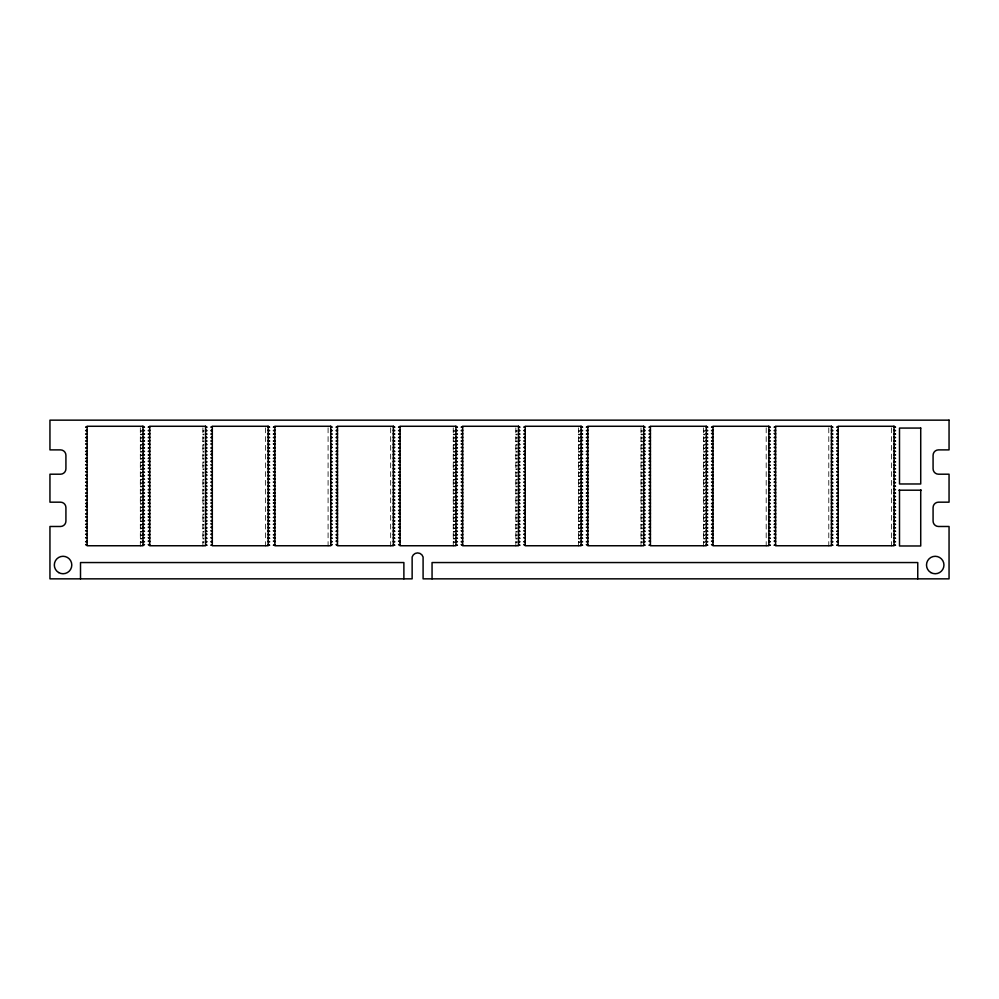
<?xml version="1.0" encoding="UTF-8"?>
<svg xmlns="http://www.w3.org/2000/svg" width="999" height="999" viewBox="0 0 999 999"><rect width="100%" height="100%" fill="white"/><g stroke="black" fill="none" stroke-linecap="round" stroke-linejoin="round"><path stroke-width="0.75" stroke-dasharray="5 3.75" d="M140.322 430.694L141.796 430.694M202.909 430.694L203.996 430.694M453.259 430.694L454.732 430.694M515.846 430.694L517.32 430.694M578.433 430.694L579.907 430.694M641.021 430.694L642.494 430.694M703.608 430.694L704.695 430.694M140.322 431.306L141.796 431.306M202.909 431.306L203.996 431.306M453.259 431.306L454.732 431.306M515.846 431.306L517.32 431.306M578.433 431.306L579.907 431.306M641.021 431.306L642.494 431.306M703.608 431.306L704.695 431.306M140.322 434.165L141.796 434.165M202.909 434.165L203.996 434.165M453.259 434.165L454.732 434.165M515.846 434.165L517.32 434.165M578.433 434.165L579.907 434.165M641.021 434.165L642.494 434.165M703.608 434.165L704.695 434.165M140.322 434.777L141.796 434.777M202.909 434.777L203.996 434.777M453.259 434.777L454.732 434.777M515.846 434.777L517.32 434.777M578.433 434.777L579.907 434.777M641.021 434.777L642.494 434.777M703.608 434.777L704.695 434.777M140.322 437.637L141.796 437.637M202.909 437.637L203.996 437.637M453.259 437.637L454.732 437.637M515.846 437.637L517.32 437.637M578.433 437.637L579.907 437.637M641.021 437.637L642.494 437.637M703.608 437.637L704.695 437.637M140.322 438.249L141.796 438.249M202.909 438.249L203.996 438.249M453.259 438.249L454.732 438.249M515.846 438.249L517.32 438.249M578.433 438.249L579.907 438.249M641.021 438.249L642.494 438.249M703.608 438.249L704.695 438.249M140.322 441.108L141.796 441.108M202.909 441.108L203.996 441.108M453.259 441.108L454.732 441.108M515.846 441.108L517.32 441.108M578.433 441.108L579.907 441.108M641.021 441.108L642.494 441.108M703.608 441.108L704.695 441.108M140.322 441.72L141.796 441.72M202.909 441.72L203.996 441.72M453.259 441.72L454.732 441.72M515.846 441.72L517.32 441.72M578.433 441.72L579.907 441.72M641.021 441.72L642.494 441.72M703.608 441.72L704.695 441.72M140.322 444.58L141.796 444.58M202.909 444.58L203.996 444.58M453.259 444.58L454.732 444.58M515.846 444.58L517.32 444.58M578.433 444.58L579.907 444.58M641.021 444.58L642.494 444.58M703.608 444.58L704.695 444.58M140.322 445.192L141.796 445.192M202.909 445.192L203.996 445.192M453.259 445.192L454.732 445.192M515.846 445.192L517.32 445.192M578.433 445.192L579.907 445.192M641.021 445.192L642.494 445.192M703.608 445.192L704.695 445.192M140.322 448.052L141.796 448.052M202.909 448.052L203.996 448.052M453.259 448.052L454.732 448.052M515.846 448.052L517.32 448.052M578.433 448.052L579.907 448.052M641.021 448.052L642.494 448.052M703.608 448.052L704.695 448.052M140.322 448.663L141.796 448.663M202.909 448.663L203.996 448.663M453.259 448.663L454.732 448.663M515.846 448.663L517.32 448.663M578.433 448.663L579.907 448.663M641.021 448.663L642.494 448.663M703.608 448.663L704.695 448.663M140.322 451.523L141.796 451.523M202.909 451.523L203.996 451.523M453.259 451.523L454.732 451.523M515.846 451.523L517.32 451.523M578.433 451.523L579.907 451.523M641.021 451.523L642.494 451.523M703.608 451.523L704.695 451.523M140.322 452.135L141.796 452.135M202.909 452.135L203.996 452.135M453.259 452.135L454.732 452.135M515.846 452.135L517.32 452.135M578.433 452.135L579.907 452.135M641.021 452.135L642.494 452.135M703.608 452.135L704.695 452.135M140.322 454.995L141.796 454.995M202.909 454.995L203.996 454.995M453.259 454.995L454.732 454.995M515.846 454.995L517.32 454.995M578.433 454.995L579.907 454.995M641.021 454.995L642.494 454.995M703.608 454.995L704.695 454.995M140.322 455.606L141.796 455.606M202.909 455.606L203.996 455.606M453.259 455.606L454.732 455.606M515.846 455.606L517.32 455.606M578.433 455.606L579.907 455.606M641.021 455.606L642.494 455.606M703.608 455.606L704.695 455.606M140.322 458.466L141.796 458.466M202.909 458.466L203.996 458.466M453.259 458.466L454.732 458.466M515.846 458.466L517.32 458.466M578.433 458.466L579.907 458.466M641.021 458.466L642.494 458.466M703.608 458.466L704.695 458.466M140.322 459.078L141.796 459.078M202.909 459.078L203.996 459.078M453.259 459.078L454.732 459.078M515.846 459.078L517.32 459.078M578.433 459.078L579.907 459.078M641.021 459.078L642.494 459.078M703.608 459.078L704.695 459.078M140.322 461.938L141.796 461.938M202.909 461.938L203.996 461.938M453.259 461.938L454.732 461.938M515.846 461.938L517.32 461.938M578.433 461.938L579.907 461.938M641.021 461.938L642.494 461.938M703.608 461.938L704.695 461.938M140.322 462.549L141.796 462.549M202.909 462.549L203.996 462.549M453.259 462.549L454.732 462.549M515.846 462.549L517.32 462.549M578.433 462.549L579.907 462.549M641.021 462.549L642.494 462.549M703.608 462.549L704.695 462.549M140.322 465.409L141.796 465.409M202.909 465.409L203.996 465.409M453.259 465.409L454.732 465.409M515.846 465.409L517.32 465.409M578.433 465.409L579.907 465.409M641.021 465.409L642.494 465.409M703.608 465.409L704.695 465.409M140.322 466.021L141.796 466.021M202.909 466.021L203.996 466.021M453.259 466.021L454.732 466.021M515.846 466.021L517.32 466.021M578.433 466.021L579.907 466.021M641.021 466.021L642.494 466.021M703.608 466.021L704.695 466.021M140.322 468.893L141.796 468.893M202.909 468.893L203.996 468.893M453.259 468.893L454.732 468.893M515.846 468.893L517.32 468.893M578.433 468.893L579.907 468.893M641.021 468.893L642.494 468.893M703.608 468.893L704.695 468.893M140.322 469.505L141.796 469.505M202.909 469.505L203.996 469.505M453.259 469.505L454.732 469.505M515.846 469.505L517.32 469.505M578.433 469.505L579.907 469.505M641.021 469.505L642.494 469.505M703.608 469.505L704.695 469.505M140.322 472.365L141.796 472.365M202.909 472.365L203.996 472.365M453.259 472.365L454.732 472.365M515.846 472.365L517.32 472.365M578.433 472.365L579.907 472.365M641.021 472.365L642.494 472.365M703.608 472.365L704.695 472.365M140.322 472.977L141.796 472.977M202.909 472.977L203.996 472.977M453.259 472.977L454.732 472.977M515.846 472.977L517.32 472.977M578.433 472.977L579.907 472.977M641.021 472.977L642.494 472.977M703.608 472.977L704.695 472.977M140.322 475.836L141.796 475.836M202.909 475.836L203.996 475.836M453.259 475.836L454.732 475.836M515.846 475.836L517.32 475.836M578.433 475.836L579.907 475.836M641.021 475.836L642.494 475.836M703.608 475.836L704.695 475.836M140.322 476.448L141.796 476.448M202.909 476.448L203.996 476.448M453.259 476.448L454.732 476.448M515.846 476.448L517.32 476.448M578.433 476.448L579.907 476.448M641.021 476.448L642.494 476.448M703.608 476.448L704.695 476.448M140.322 479.308L141.796 479.308M202.909 479.308L203.996 479.308M453.259 479.308L454.732 479.308M515.846 479.308L517.32 479.308M578.433 479.308L579.907 479.308M641.021 479.308L642.494 479.308M703.608 479.308L704.695 479.308M140.322 479.92L141.796 479.92M202.909 479.92L203.996 479.92M453.259 479.92L454.732 479.92M515.846 479.92L517.32 479.92M578.433 479.92L579.907 479.92M641.021 479.92L642.494 479.92M703.608 479.92L704.695 479.92M140.322 482.779L141.796 482.779M202.909 482.779L203.996 482.779M453.259 482.779L454.732 482.779M515.846 482.779L517.32 482.779M578.433 482.779L579.907 482.779M641.021 482.779L642.494 482.779M703.608 482.779L704.695 482.779M140.322 483.391L141.796 483.391M202.909 483.391L203.996 483.391M453.259 483.391L454.732 483.391M515.846 483.391L517.32 483.391M578.433 483.391L579.907 483.391M641.021 483.391L642.494 483.391M703.608 483.391L704.695 483.391M140.322 486.251L141.796 486.251M202.909 486.251L203.996 486.251M453.259 486.251L454.732 486.251M515.846 486.251L517.32 486.251M578.433 486.251L579.907 486.251M641.021 486.251L642.494 486.251M703.608 486.251L704.695 486.251M140.322 486.863L141.796 486.863M202.909 486.863L203.996 486.863M453.259 486.863L454.732 486.863M515.846 486.863L517.32 486.863M578.433 486.863L579.907 486.863M641.021 486.863L642.494 486.863M703.608 486.863L704.695 486.863M140.322 489.722L141.796 489.722M202.909 489.722L203.996 489.722M453.259 489.722L454.732 489.722M515.846 489.722L517.32 489.722M578.433 489.722L579.907 489.722M641.021 489.722L642.494 489.722M703.608 489.722L704.695 489.722M140.322 490.334L141.796 490.334M202.909 490.334L203.996 490.334M453.259 490.334L454.732 490.334M515.846 490.334L517.32 490.334M578.433 490.334L579.907 490.334M641.021 490.334L642.494 490.334M703.608 490.334L704.695 490.334M140.322 493.194L141.796 493.194M202.909 493.194L203.996 493.194M453.259 493.194L454.732 493.194M515.846 493.194L517.32 493.194M578.433 493.194L579.907 493.194M641.021 493.194L642.494 493.194M703.608 493.194L704.695 493.194M140.322 493.806L141.796 493.806M202.909 493.806L203.996 493.806M453.259 493.806L454.732 493.806M515.846 493.806L517.32 493.806M578.433 493.806L579.907 493.806M641.021 493.806L642.494 493.806M703.608 493.806L704.695 493.806M140.322 496.665L141.796 496.665M202.909 496.665L203.996 496.665M453.259 496.665L454.732 496.665M515.846 496.665L517.32 496.665M578.433 496.665L579.907 496.665M641.021 496.665L642.494 496.665M703.608 496.665L704.695 496.665M140.322 497.277L141.796 497.277M202.909 497.277L203.996 497.277M453.259 497.277L454.732 497.277M515.846 497.277L517.32 497.277M578.433 497.277L579.907 497.277M641.021 497.277L642.494 497.277M703.608 497.277L704.695 497.277M140.322 500.137L141.796 500.137M202.909 500.137L203.996 500.137M453.259 500.137L454.732 500.137M515.846 500.137L517.32 500.137M578.433 500.137L579.907 500.137M641.021 500.137L642.494 500.137M703.608 500.137L704.695 500.137M140.322 500.749L141.796 500.749M202.909 500.749L203.996 500.749M453.259 500.749L454.732 500.749M515.846 500.749L517.32 500.749M578.433 500.749L579.907 500.749M641.021 500.749L642.494 500.749M703.608 500.749L704.695 500.749M140.322 503.608L141.796 503.608M202.909 503.608L203.996 503.608M453.259 503.608L454.732 503.608M515.846 503.608L517.32 503.608M578.433 503.608L579.907 503.608M641.021 503.608L642.494 503.608M703.608 503.608L704.695 503.608M140.322 504.22L141.796 504.22M202.909 504.22L203.996 504.22M453.259 504.22L454.732 504.22M515.846 504.22L517.32 504.22M578.433 504.22L579.907 504.22M641.021 504.22L642.494 504.22M703.608 504.22L704.695 504.22M140.322 507.08L141.796 507.08M202.909 507.08L203.996 507.08M453.259 507.08L454.732 507.08M515.846 507.08L517.32 507.08M578.433 507.08L579.907 507.08M641.021 507.08L642.494 507.08M703.608 507.08L704.695 507.08M140.322 507.692L141.796 507.692M202.909 507.692L203.996 507.692M453.259 507.692L454.732 507.692M515.846 507.692L517.32 507.692M578.433 507.692L579.907 507.692M641.021 507.692L642.494 507.692M703.608 507.692L704.695 507.692M140.322 510.551L141.796 510.551M202.909 510.551L203.996 510.551M453.259 510.551L454.732 510.551M515.846 510.551L517.32 510.551M578.433 510.551L579.907 510.551M641.021 510.551L642.494 510.551M703.608 510.551L704.695 510.551M140.322 511.163L141.796 511.163M202.909 511.163L203.996 511.163M453.259 511.163L454.732 511.163M515.846 511.163L517.32 511.163M578.433 511.163L579.907 511.163M641.021 511.163L642.494 511.163M703.608 511.163L704.695 511.163M140.322 514.035L141.796 514.035M202.909 514.035L203.996 514.035M453.259 514.035L454.732 514.035M515.846 514.035L517.32 514.035M578.433 514.035L579.907 514.035M641.021 514.035L642.494 514.035M703.608 514.035L704.695 514.035M140.322 514.647L141.796 514.647M202.909 514.647L203.996 514.647M453.259 514.647L454.732 514.647M515.846 514.647L517.32 514.647M578.433 514.647L579.907 514.647M641.021 514.647L642.494 514.647M703.608 514.647L704.695 514.647M140.322 517.507L141.796 517.507M202.909 517.507L203.996 517.507M453.259 517.507L454.732 517.507M515.846 517.507L517.32 517.507M578.433 517.507L579.907 517.507M641.021 517.507L642.494 517.507M703.608 517.507L704.695 517.507M140.322 518.119L141.796 518.119M202.909 518.119L203.996 518.119M453.259 518.119L454.732 518.119M515.846 518.119L517.32 518.119M578.433 518.119L579.907 518.119M641.021 518.119L642.494 518.119M703.608 518.119L704.695 518.119M140.322 520.979L141.796 520.979M202.909 520.979L203.996 520.979M453.259 520.979L454.732 520.979M515.846 520.979L517.32 520.979M578.433 520.979L579.907 520.979M641.021 520.979L642.494 520.979M703.608 520.979L704.695 520.979M140.322 521.59L141.796 521.59M202.909 521.59L203.996 521.59M453.259 521.59L454.732 521.59M515.846 521.59L517.32 521.59M578.433 521.59L579.907 521.59M641.021 521.59L642.494 521.59M703.608 521.59L704.695 521.59M140.322 524.45L141.796 524.45M202.909 524.45L203.996 524.45M453.259 524.45L454.732 524.45M515.846 524.45L517.32 524.45M578.433 524.45L579.907 524.45M641.021 524.45L642.494 524.45M703.608 524.45L704.695 524.45M140.322 525.062L141.796 525.062M202.909 525.062L203.996 525.062M453.259 525.062L454.732 525.062M515.846 525.062L517.32 525.062M578.433 525.062L579.907 525.062M641.021 525.062L642.494 525.062M703.608 525.062L704.695 525.062M140.322 527.922L141.796 527.922M202.909 527.922L203.996 527.922M453.259 527.922L454.732 527.922M515.846 527.922L517.32 527.922M578.433 527.922L579.907 527.922M641.021 527.922L642.494 527.922M703.608 527.922L704.695 527.922M140.322 528.533L141.796 528.533M202.909 528.533L203.996 528.533M453.259 528.533L454.732 528.533M515.846 528.533L517.32 528.533M578.433 528.533L579.907 528.533M641.021 528.533L642.494 528.533M703.608 528.533L704.695 528.533M140.322 531.393L141.796 531.393M202.909 531.393L203.996 531.393M453.259 531.393L454.732 531.393M515.846 531.393L517.32 531.393M578.433 531.393L579.907 531.393M641.021 531.393L642.494 531.393M703.608 531.393L704.695 531.393M140.322 532.005L141.796 532.005M202.909 532.005L203.996 532.005M453.259 532.005L454.732 532.005M515.846 532.005L517.32 532.005M578.433 532.005L579.907 532.005M641.021 532.005L642.494 532.005M703.608 532.005L704.695 532.005M140.322 534.865L141.796 534.865M202.909 534.865L203.996 534.865M453.259 534.865L454.732 534.865M515.846 534.865L517.32 534.865M578.433 534.865L579.907 534.865M641.021 534.865L642.494 534.865M703.608 534.865L704.695 534.865M140.322 535.476L141.796 535.476M202.909 535.476L203.996 535.476M453.259 535.476L454.732 535.476M515.846 535.476L517.32 535.476M578.433 535.476L579.907 535.476M641.021 535.476L642.494 535.476M703.608 535.476L704.695 535.476M140.322 538.336L141.796 538.336M202.909 538.336L203.996 538.336M453.259 538.336L454.732 538.336M515.846 538.336L517.32 538.336M578.433 538.336L579.907 538.336M641.021 538.336L642.494 538.336M703.608 538.336L704.695 538.336M140.322 538.948L141.796 538.948M202.909 538.948L203.996 538.948M453.259 538.948L454.732 538.948M515.846 538.948L517.32 538.948M578.433 538.948L579.907 538.948M641.021 538.948L642.494 538.948M703.608 538.948L704.695 538.948M140.322 541.808L141.796 541.808M202.909 541.808L203.996 541.808M453.259 541.808L454.732 541.808M515.846 541.808L517.32 541.808M578.433 541.808L579.907 541.808M641.021 541.808L642.494 541.808M703.608 541.808L704.695 541.808M140.322 542.42L141.796 542.42M202.909 542.42L203.996 542.42M453.259 542.42L454.732 542.42M515.846 542.42L517.32 542.42M578.433 542.42L579.907 542.42M641.021 542.42L642.494 542.42M703.608 542.42L704.695 542.42M891.37 427.834L891.37 546.178M828.783 427.834L828.783 546.178M766.196 427.834L766.196 546.178M703.608 427.834L703.608 546.178M641.021 427.834L641.021 546.178M578.433 427.834L578.433 546.178M515.846 427.834L515.846 546.178M453.259 427.834L453.259 546.178M390.671 427.834L390.671 546.178M328.084 427.834L328.084 546.178M265.497 427.834L265.497 546.178M202.909 427.834L202.909 546.178M140.322 427.834L140.322 546.178"/><path stroke-width="1.5" d="M87.125 426.561L85.652 427.172L87.125 427.172M142.994 426.561L144.468 427.172L142.994 427.172M149.713 426.561L148.239 427.172L149.713 427.172M205.582 426.561L207.055 427.172L205.582 427.172M212.3 426.561L210.826 427.172L212.3 427.172M268.169 426.561L269.643 427.172L268.169 427.172M274.887 426.561L273.414 427.172L274.887 427.172M330.756 426.561L332.23 427.172L330.756 427.172M337.475 426.561L336.001 427.172L337.475 427.172M393.344 426.561L394.817 427.172L393.344 427.172M400.062 426.561L398.589 427.172L400.062 427.172M455.931 426.561L457.405 427.172L455.931 427.172M462.649 426.561L461.176 427.172L462.649 427.172M518.518 426.561L519.992 427.172L518.518 427.172M525.237 426.561L523.763 427.172L525.237 427.172M581.106 426.561L582.579 427.172L581.106 427.172M587.824 426.561L586.351 427.172L587.824 427.172M643.693 426.561L645.167 427.172L643.693 427.172M650.411 426.561L648.938 427.172L650.411 427.172M706.281 426.561L707.754 427.172L706.281 427.172M712.999 426.561L711.525 427.172L712.999 427.172M768.868 426.561L770.341 427.172L768.868 427.172M775.586 426.561L774.113 427.172L775.586 427.172M831.455 426.561L832.929 427.172L831.455 427.172M838.173 426.561L836.7 427.172L838.173 427.172M894.043 426.561L895.516 427.172L894.043 427.172M87.125 430.032L85.652 430.644L87.125 430.644M142.994 430.032L144.468 430.644L142.994 430.644M149.713 430.032L148.239 430.644L149.713 430.644M205.582 430.032L207.055 430.644L205.582 430.644M212.3 430.032L210.826 430.644L212.3 430.644M268.169 430.032L269.643 430.644L268.169 430.644M274.887 430.032L273.414 430.644L274.887 430.644M330.756 430.032L332.23 430.644L330.756 430.644M337.475 430.032L336.001 430.644L337.475 430.644M393.344 430.032L394.817 430.644L393.344 430.644M400.062 430.032L398.589 430.644L400.062 430.644M455.931 430.032L457.405 430.644L455.931 430.644M462.649 430.032L461.176 430.644L462.649 430.644M518.518 430.032L519.992 430.644L518.518 430.644M525.237 430.032L523.763 430.644L525.237 430.644M581.106 430.032L582.579 430.644L581.106 430.644M587.824 430.032L586.351 430.644L587.824 430.644M643.693 430.032L645.167 430.644L643.693 430.644M650.411 430.032L648.938 430.644L650.411 430.644M706.281 430.032L707.754 430.644L706.281 430.644M712.999 430.032L711.525 430.644L712.999 430.644M768.868 430.032L770.341 430.644L768.868 430.644M775.586 430.032L774.113 430.644L775.586 430.644M831.455 430.032L832.929 430.644L831.455 430.644M838.173 430.032L836.7 430.644L838.173 430.644M894.043 430.032L895.516 430.644L894.043 430.644M87.125 433.504L85.652 434.115L87.125 434.115M142.994 433.504L144.468 434.115L142.994 434.115M149.713 433.504L148.239 434.115L149.713 434.115M205.582 433.504L207.055 434.115L205.582 434.115M212.3 433.504L210.826 434.115L212.3 434.115M268.169 433.504L269.643 434.115L268.169 434.115M274.887 433.504L273.414 434.115L274.887 434.115M330.756 433.504L332.23 434.115L330.756 434.115M337.475 433.504L336.001 434.115L337.475 434.115M393.344 433.504L394.817 434.115L393.344 434.115M400.062 433.504L398.589 434.115L400.062 434.115M455.931 433.504L457.405 434.115L455.931 434.115M462.649 433.504L461.176 434.115L462.649 434.115M518.518 433.504L519.992 434.115L518.518 434.115M525.237 433.504L523.763 434.115L525.237 434.115M581.106 433.504L582.579 434.115L581.106 434.115M587.824 433.504L586.351 434.115L587.824 434.115M643.693 433.504L645.167 434.115L643.693 434.115M650.411 433.504L648.938 434.115L650.411 434.115M706.281 433.504L707.754 434.115L706.281 434.115M712.999 433.504L711.525 433.504L712.999 434.115M768.868 433.504L770.341 434.115L768.868 434.115M775.586 433.504L774.113 433.504L775.586 434.115M831.455 433.504L832.929 434.115L831.455 434.115M838.173 433.504L836.7 434.115L838.173 434.115M894.043 433.504L895.516 434.115L894.043 434.115M87.125 436.975L85.652 437.587L87.125 437.587M142.994 436.975L144.468 437.587L142.994 437.587M149.713 436.975L148.239 437.587L149.713 437.587M205.582 436.975L207.055 437.587L205.582 437.587M212.3 436.975L210.826 437.587L212.3 437.587M268.169 436.975L269.643 437.587L268.169 437.587M274.887 436.975L273.414 437.587L274.887 437.587M330.756 436.975L332.23 437.587L330.756 437.587M337.475 436.975L336.001 437.587L337.475 437.587M393.344 436.975L394.817 437.587L393.344 437.587M400.062 436.975L398.589 437.587L400.062 437.587M455.931 436.975L457.405 437.587L455.931 437.587M462.649 436.975L461.176 437.587L462.649 437.587M518.518 436.975L519.992 437.587L518.518 437.587M525.237 436.975L523.763 437.587L525.237 437.587M581.106 436.975L582.579 437.587L581.106 437.587M587.824 436.975L586.351 437.587L587.824 437.587M643.693 436.975L645.167 437.587L643.693 437.587M650.411 436.975L648.938 437.587L650.411 437.587M706.281 436.975L707.754 437.587L706.281 437.587M712.999 436.975L711.525 437.587L712.999 437.587M768.868 436.975L770.341 437.587L768.868 437.587M775.586 436.975L774.113 437.587L775.586 437.587M831.455 436.975L832.929 437.587L831.455 437.587M838.173 436.975L836.7 437.587L838.173 437.587M894.043 436.975L895.516 437.587L894.043 437.587M87.125 440.447L85.652 441.058L87.125 441.058M142.994 440.447L144.468 441.058L142.994 441.058M149.713 440.447L148.239 441.058L149.713 441.058M205.582 440.447L207.055 441.058L205.582 441.058M212.3 440.447L210.826 441.058L212.3 441.058M268.169 440.447L269.643 441.058L268.169 441.058M274.887 440.447L273.414 441.058L274.887 441.058M330.756 440.447L332.23 441.058L330.756 441.058M337.475 440.447L336.001 441.058L337.475 441.058M393.344 440.447L394.817 441.058L393.344 441.058M400.062 440.447L398.589 441.058L400.062 441.058M455.931 440.447L457.405 441.058L455.931 441.058M462.649 440.447L461.176 441.058L462.649 441.058M518.518 440.447L519.992 440.447L518.518 441.058M525.237 440.447L523.763 441.058L525.237 441.058M581.106 440.447L582.579 440.447L581.106 441.058M587.824 440.447L586.351 441.058L587.824 441.058M643.693 440.447L645.167 440.447L643.693 441.058M650.411 440.447L648.938 441.058L650.411 441.058M706.281 440.447L707.754 441.058L706.281 441.058M712.999 440.447L711.525 441.058L712.999 441.058M768.868 440.447L770.341 441.058L768.868 441.058M775.586 440.447L774.113 441.058L775.586 441.058M831.455 440.447L832.929 441.058L831.455 441.058M838.173 440.447L836.7 441.058L838.173 441.058M894.043 440.447L895.516 441.058L894.043 441.058M87.125 443.918L85.652 443.918L87.125 444.53M142.994 443.918L144.468 444.53L142.994 444.53M149.713 443.918L148.239 443.918L149.713 444.53M205.582 443.918L207.055 444.53L205.582 444.53M212.3 443.918L210.826 443.918L212.3 444.53M268.169 443.918L269.643 444.53L268.169 444.53M274.887 443.918L273.414 443.918L274.887 444.53M330.756 443.918L332.23 444.53L330.756 444.53M337.475 443.918L336.001 443.918L337.475 444.53M393.344 443.918L394.817 444.53L393.344 444.53M400.062 443.918L398.589 443.918L400.062 444.53M455.931 443.918L457.405 444.53L455.931 444.53M462.649 443.918L461.176 443.918L462.649 444.53M518.518 443.918L519.992 444.53L518.518 444.53M525.237 443.918L523.763 443.918L525.237 444.53M581.106 443.918L582.579 444.53L581.106 444.53M587.824 443.918L586.351 443.918L587.824 444.53M643.693 443.918L645.167 444.53L643.693 444.53M650.411 443.918L648.938 443.918L650.411 444.53M706.281 443.918L707.754 444.53L706.281 444.53M712.999 443.918L711.525 443.918L712.999 444.53M768.868 443.918L770.341 444.53L768.868 444.53M775.586 443.918L774.113 443.918L775.586 444.53M831.455 443.918L832.929 444.53L831.455 444.53M838.173 443.918L836.7 443.918L838.173 444.53M894.043 443.918L895.516 444.53L894.043 444.53M87.125 447.39L85.652 448.002L87.125 448.002M142.994 447.39L144.468 448.002L142.994 448.002M149.713 447.39L148.239 448.002L149.713 448.002M205.582 447.39L207.055 448.002L205.582 448.002M212.3 447.39L210.826 448.002L212.3 448.002M268.169 447.39L269.643 448.002L268.169 448.002M274.887 447.39L273.414 448.002L274.887 448.002M330.756 447.39L332.23 447.39L330.756 448.002M337.475 447.39L336.001 448.002L337.475 448.002M393.344 447.39L394.817 447.39L393.344 448.002M400.062 447.39L398.589 448.002L400.062 448.002M455.931 447.39L457.405 448.002L455.931 448.002M462.649 447.39L461.176 447.39L462.649 448.002M518.518 447.39L519.992 448.002L518.518 448.002M525.237 447.39L523.763 447.39L525.237 448.002M581.106 447.39L582.579 448.002L581.106 448.002M587.824 447.39L586.351 447.39L587.824 448.002M643.693 447.39L645.167 448.002L643.693 448.002M650.411 447.39L648.938 448.002L650.411 448.002M706.281 447.39L707.754 448.002L706.281 448.002M712.999 447.39L711.525 447.39L712.999 448.002M768.868 447.39L770.341 448.002L768.868 448.002M775.586 447.39L774.113 447.39L775.586 448.002M831.455 447.39L832.929 448.002L831.455 448.002M838.173 447.39L836.7 448.002L838.173 448.002M894.043 447.39L895.516 448.002L894.043 448.002M87.125 450.861L85.652 451.473L87.125 451.473M142.994 450.861L144.468 451.473L142.994 451.473M149.713 450.861L148.239 451.473L149.713 451.473M205.582 450.861L207.055 451.473L205.582 451.473M212.3 450.861L210.826 451.473L212.3 451.473M268.169 450.861L269.643 451.473L268.169 451.473M274.887 450.861L273.414 451.473L274.887 451.473M330.756 450.861L332.23 451.473L330.756 451.473M337.475 450.861L336.001 451.473L337.475 451.473M393.344 450.861L394.817 451.473L393.344 451.473M400.062 450.861L398.589 451.473L400.062 451.473M455.931 450.861L457.405 451.473L455.931 451.473M462.649 450.861L461.176 451.473L462.649 451.473M518.518 450.861L519.992 451.473L518.518 451.473M525.237 450.861L523.763 451.473L525.237 451.473M581.106 450.861L582.579 451.473L581.106 451.473M587.824 450.861L586.351 451.473L587.824 451.473M643.693 450.861L645.167 451.473L643.693 451.473M650.411 450.861L648.938 450.861L650.411 451.473M706.281 450.861L707.754 451.473L706.281 451.473M712.999 450.861L711.525 450.861L712.999 451.473M768.868 450.861L770.341 451.473L768.868 451.473M775.586 450.861L774.113 451.473L775.586 451.473M831.455 450.861L832.929 451.473L831.455 451.473M838.173 450.861L836.7 450.861L838.173 451.473M894.043 450.861L895.516 451.473L894.043 451.473M87.125 454.333L85.652 454.333L87.125 454.945M142.994 454.333L144.468 454.945L142.994 454.945M149.713 454.333L148.239 454.945L149.713 454.945M205.582 454.333L207.055 454.945L205.582 454.945M212.3 454.333L210.826 454.333L212.3 454.945M268.169 454.333L269.643 454.945L268.169 454.945M274.887 454.333L273.414 454.945L274.887 454.945M330.756 454.333L332.23 454.945L330.756 454.945M337.475 454.333L336.001 454.333L337.475 454.945M393.344 454.333L394.817 454.333L393.344 454.945M400.062 454.333L398.589 454.945L400.062 454.945M455.931 454.333L457.405 454.333L455.931 454.945M462.649 454.333L461.176 454.333L462.649 454.945M518.518 454.333L519.992 454.333L518.518 454.945M525.237 454.333L523.763 454.333L525.237 454.945M581.106 454.333L582.579 454.333L581.106 454.945M587.824 454.333L586.351 454.333L587.824 454.945M643.693 454.333L645.167 454.333L643.693 454.945M650.411 454.333L648.938 454.333L650.411 454.945M706.281 454.333L707.754 454.945L706.281 454.945M712.999 454.333L711.525 454.333L712.999 454.945M768.868 454.333L770.341 454.945L768.868 454.945M775.586 454.333L774.113 454.333L775.586 454.945M831.455 454.333L832.929 454.945L831.455 454.945M838.173 454.333L836.7 454.333L838.173 454.945M894.043 454.333L895.516 454.945L894.043 454.945M87.125 457.804L85.652 458.416L87.125 458.416M142.994 457.804L144.468 458.416L142.994 458.416M149.713 457.804L148.239 458.416L149.713 458.416M205.582 457.804L207.055 458.416L205.582 458.416M212.3 457.804L210.826 457.804L212.3 458.416M268.169 457.804L269.643 458.416L268.169 458.416M274.887 457.804L273.414 458.416L274.887 458.416M330.756 457.804L332.23 458.416L330.756 458.416M337.475 457.804L336.001 457.804L337.475 458.416M393.344 457.804L394.817 458.416L393.344 458.416M400.062 457.804L398.589 458.416L400.062 458.416M455.931 457.804L457.405 458.416L455.931 458.416M462.649 457.804L461.176 458.416L462.649 458.416M518.518 457.804L519.992 458.416L518.518 458.416M525.237 457.804L523.763 458.416L525.237 458.416M581.106 457.804L582.579 458.416L581.106 458.416M587.824 457.804L586.351 458.416L587.824 458.416M643.693 457.804L645.167 458.416L643.693 458.416M650.411 457.804L648.938 458.416L650.411 458.416M706.281 457.804L707.754 458.416L706.281 458.416M712.999 457.804L711.525 458.416L712.999 458.416M768.868 457.804L770.341 458.416L768.868 458.416M775.586 457.804L774.113 458.416L775.586 458.416M831.455 457.804L832.929 458.416L831.455 458.416M838.173 457.804L836.7 458.416L838.173 458.416M894.043 457.804L895.516 458.416L894.043 458.416M87.125 461.276L85.652 461.276L87.125 461.888M142.994 461.276L144.468 461.888L142.994 461.888M149.713 461.276L148.239 461.276L149.713 461.888M205.582 461.276L207.055 461.888L205.582 461.888M212.3 461.276L210.826 461.276L212.3 461.888M268.169 461.276L269.643 461.888L268.169 461.888M274.887 461.276L273.414 461.276L274.887 461.888M330.756 461.276L332.23 461.888L330.756 461.888M337.475 461.276L336.001 461.276L337.475 461.888M393.344 461.276L394.817 461.276L393.344 461.888M400.062 461.276L398.589 461.276L400.062 461.888M455.931 461.276L457.405 461.888L455.931 461.888M462.649 461.276L461.176 461.276L462.649 461.888M518.518 461.276L519.992 461.888L518.518 461.888M525.237 461.276L523.763 461.276L525.237 461.888M581.106 461.276L582.579 461.888L581.106 461.888M587.824 461.276L586.351 461.276L587.824 461.888M643.693 461.276L645.167 461.888L643.693 461.888M650.411 461.276L648.938 461.276L650.411 461.888M706.281 461.276L707.754 461.888L706.281 461.888M712.999 461.276L711.525 461.276L712.999 461.888M768.868 461.276L770.341 461.888L768.868 461.888M775.586 461.276L774.113 461.888L775.586 461.888M831.455 461.276L832.929 461.888L831.455 461.888M838.173 461.276L836.7 461.276L838.173 461.888M894.043 461.276L895.516 461.888L894.043 461.888M87.125 464.76L85.652 464.76L87.125 465.372M142.994 464.76L144.468 465.372L142.994 465.372M149.713 464.76L148.239 464.76L149.713 465.372M205.582 464.76L207.055 465.372L205.582 465.372M212.3 464.76L210.826 464.76L212.3 465.372M268.169 464.76L269.643 465.372L268.169 465.372M274.887 464.76L273.414 464.76L274.887 465.372M330.756 464.76L332.23 465.372L330.756 465.372M337.475 464.76L336.001 464.76L337.475 465.372M393.344 464.76L394.817 465.372L393.344 465.372M400.062 464.76L398.589 464.76L400.062 465.372M455.931 464.76L457.405 465.372L455.931 465.372M462.649 464.76L461.176 464.76L462.649 465.372M518.518 464.76L519.992 465.372L518.518 465.372M525.237 464.76L523.763 464.76L525.237 465.372M581.106 464.76L582.579 465.372L581.106 465.372M587.824 464.76L586.351 465.372L587.824 465.372M643.693 464.76L645.167 465.372L643.693 465.372M650.411 464.76L648.938 464.76L650.411 465.372M706.281 464.76L707.754 465.372L706.281 465.372M712.999 464.76L711.525 464.76L712.999 465.372M768.868 464.76L770.341 465.372L768.868 465.372M775.586 464.76L774.113 464.76L775.586 465.372M831.455 464.76L832.929 465.372L831.455 465.372M838.173 464.76L836.7 464.76L838.173 465.372M894.043 464.76L895.516 465.372L894.043 465.372M87.125 468.231L85.652 468.231L87.125 468.843M142.994 468.231L144.468 468.843L142.994 468.843M149.713 468.231L148.239 468.231L149.713 468.843M205.582 468.231L207.055 468.843L205.582 468.843M212.3 468.231L210.826 468.231L212.3 468.843M268.169 468.231L269.643 468.843L268.169 468.843M274.887 468.231L273.414 468.231L274.887 468.843M330.756 468.231L332.23 468.843L330.756 468.843M337.475 468.231L336.001 468.231L337.475 468.843M393.344 468.231L394.817 468.843L393.344 468.843M400.062 468.231L398.589 468.231L400.062 468.843M455.931 468.231L457.405 468.843L455.931 468.843M462.649 468.231L461.176 468.231L462.649 468.843M518.518 468.231L519.992 468.843L518.518 468.843M525.237 468.231L523.763 468.231L525.237 468.843M581.106 468.231L582.579 468.843L581.106 468.843M587.824 468.231L586.351 468.231L587.824 468.843M643.693 468.231L645.167 468.843L643.693 468.843M650.411 468.231L648.938 468.231L650.411 468.843M706.281 468.231L707.754 468.843L706.281 468.843M712.999 468.231L711.525 468.231L712.999 468.843M768.868 468.231L770.341 468.843L768.868 468.843M775.586 468.231L774.113 468.231L775.586 468.843M831.455 468.231L832.929 468.843L831.455 468.843M838.173 468.231L836.7 468.231L838.173 468.843M894.043 468.231L895.516 468.843L894.043 468.843M87.125 471.703L85.652 471.703L87.125 472.315M142.994 471.703L144.468 472.315L142.994 472.315M149.713 471.703L148.239 471.703L149.713 472.315M205.582 471.703L207.055 472.315L205.582 472.315M212.3 471.703L210.826 471.703L212.3 472.315M268.169 471.703L269.643 472.315L268.169 472.315M274.887 471.703L273.414 471.703L274.887 472.315M330.756 471.703L332.23 472.315L330.756 472.315M337.475 471.703L336.001 471.703L337.475 472.315M393.344 471.703L394.817 472.315L393.344 472.315M400.062 471.703L398.589 472.315L400.062 472.315M455.931 471.703L457.405 472.315L455.931 472.315M462.649 471.703L461.176 472.315L462.649 472.315M518.518 471.703L519.992 472.315L518.518 472.315M525.237 471.703L523.763 471.703L525.237 472.315M581.106 471.703L582.579 472.315L581.106 472.315M587.824 471.703L586.351 472.315L587.824 472.315M643.693 471.703L645.167 472.315L643.693 472.315M650.411 471.703L648.938 472.315L650.411 472.315M706.281 471.703L707.754 472.315L706.281 472.315M712.999 471.703L711.525 472.315L712.999 472.315M768.868 471.703L770.341 472.315L768.868 472.315M775.586 471.703L774.113 471.703L775.586 472.315M831.455 471.703L832.929 472.315L831.455 472.315M838.173 471.703L836.7 471.703L838.173 472.315M894.043 471.703L895.516 472.315L894.043 472.315M87.125 475.174L85.652 475.174L87.125 475.786M142.994 475.174L144.468 475.786L142.994 475.786M149.713 475.174L148.239 475.174L149.713 475.786M205.582 475.174L207.055 475.174L205.582 475.786M212.3 475.174L210.826 475.174L212.3 475.786M268.169 475.174L269.643 475.786L268.169 475.786M274.887 475.174L273.414 475.174L274.887 475.786M330.756 475.174L332.23 475.786L330.756 475.786M337.475 475.174L336.001 475.174L337.475 475.786M393.344 475.174L394.817 475.786L393.344 475.786M400.062 475.174L398.589 475.174L400.062 475.786M455.931 475.174L457.405 475.786L455.931 475.786M462.649 475.174L461.176 475.174L462.649 475.786M518.518 475.174L519.992 475.786L518.518 475.786M525.237 475.174L523.763 475.174L525.237 475.786M581.106 475.174L582.579 475.786L581.106 475.786M587.824 475.174L586.351 475.174L587.824 475.786M643.693 475.174L645.167 475.786L643.693 475.786M650.411 475.174L648.938 475.174L650.411 475.786M706.281 475.174L707.754 475.786L706.281 475.786M712.999 475.174L711.525 475.174L712.999 475.786M768.868 475.174L770.341 475.786L768.868 475.786M775.586 475.174L774.113 475.174L775.586 475.786M831.455 475.174L832.929 475.786L831.455 475.786M838.173 475.174L836.7 475.174L838.173 475.786M894.043 475.174L895.516 475.786L894.043 475.786M87.125 478.646L85.652 478.646L87.125 479.258M142.994 478.646L144.468 479.258L142.994 479.258M149.713 478.646L148.239 478.646L149.713 479.258M205.582 478.646L207.055 479.258L205.582 479.258M212.3 478.646L210.826 478.646L212.3 479.258M268.169 478.646L269.643 479.258L268.169 479.258M274.887 478.646L273.414 478.646L274.887 479.258M330.756 478.646L332.23 479.258L330.756 479.258M337.475 478.646L336.001 478.646L337.475 479.258M393.344 478.646L394.817 479.258L393.344 479.258M400.062 478.646L398.589 478.646L400.062 479.258M455.931 478.646L457.405 479.258L455.931 479.258M462.649 478.646L461.176 478.646L462.649 479.258M518.518 478.646L519.992 479.258L518.518 479.258M525.237 478.646L523.763 478.646L525.237 479.258M581.106 478.646L582.579 479.258L581.106 479.258M587.824 478.646L586.351 478.646L587.824 479.258M643.693 478.646L645.167 479.258L643.693 479.258M650.411 478.646L648.938 478.646L650.411 479.258M706.281 478.646L707.754 479.258L706.281 479.258M712.999 478.646L711.525 478.646L712.999 479.258M768.868 478.646L770.341 479.258L768.868 479.258M775.586 478.646L774.113 479.258L775.586 479.258M831.455 478.646L832.929 479.258L831.455 479.258M838.173 478.646L836.7 479.258L838.173 479.258M894.043 478.646L895.516 479.258L894.043 479.258M87.125 482.117L85.652 482.117L87.125 482.729M142.994 482.117L144.468 482.729L142.994 482.729M149.713 482.117L148.239 482.117L149.713 482.729M205.582 482.117L207.055 482.729L205.582 482.729M212.3 482.117L210.826 482.117L212.3 482.729M268.169 482.117L269.643 482.729L268.169 482.729M274.887 482.117L273.414 482.117L274.887 482.729M330.756 482.117L332.23 482.729L330.756 482.729M337.475 482.117L336.001 482.117L337.475 482.729M393.344 482.117L394.817 482.729L393.344 482.729M400.062 482.117L398.589 482.117L400.062 482.729M455.931 482.117L457.405 482.729L455.931 482.729M462.649 482.117L461.176 482.117L462.649 482.729M518.518 482.117L519.992 482.729L518.518 482.729M525.237 482.117L523.763 482.117L525.237 482.729M581.106 482.117L582.579 482.729L581.106 482.729M587.824 482.117L586.351 482.117L587.824 482.729M643.693 482.117L645.167 482.729L643.693 482.729M650.411 482.117L648.938 482.117L650.411 482.729M706.281 482.117L707.754 482.729L706.281 482.729M712.999 482.117L711.525 482.117L712.999 482.729M768.868 482.117L770.341 482.729L768.868 482.729M775.586 482.117L774.113 482.117L775.586 482.729M831.455 482.117L832.929 482.729L831.455 482.729M838.173 482.117L836.7 482.117L838.173 482.729M894.043 482.117L895.516 482.729L894.043 482.729M87.125 485.589L85.652 485.589L87.125 486.201M142.994 485.589L144.468 486.201L142.994 486.201M149.713 485.589L148.239 485.589L149.713 486.201M205.582 485.589L207.055 486.201L205.582 486.201M212.3 485.589L210.826 485.589L212.3 486.201M268.169 485.589L269.643 486.201L268.169 486.201M274.887 485.589L273.414 485.589L274.887 486.201M330.756 485.589L332.23 486.201L330.756 486.201M337.475 485.589L336.001 485.589L337.475 486.201M393.344 485.589L394.817 486.201L393.344 486.201M400.062 485.589L398.589 485.589L400.062 486.201M455.931 485.589L457.405 485.589L455.931 486.201M462.649 485.589L461.176 485.589L462.649 486.201M518.518 485.589L519.992 486.201L518.518 486.201M525.237 485.589L523.763 485.589L525.237 486.201M581.106 485.589L582.579 486.201L581.106 486.201M587.824 485.589L586.351 485.589L587.824 486.201M643.693 485.589L645.167 485.589L643.693 486.201M650.411 485.589L648.938 485.589L650.411 486.201M706.281 485.589L707.754 486.201L706.281 486.201M712.999 485.589L711.525 485.589L712.999 486.201M768.868 485.589L770.341 485.589L768.868 486.201M775.586 485.589L774.113 485.589L775.586 486.201M831.455 485.589L832.929 486.201L831.455 486.201M838.173 485.589L836.7 485.589L838.173 486.201M894.043 485.589L895.516 486.201L894.043 486.201M87.125 489.06L85.652 489.06L87.125 489.672M142.994 489.06L144.468 489.672L142.994 489.672M149.713 489.06L148.239 489.672L149.713 489.672M205.582 489.06L207.055 489.672L205.582 489.672M212.3 489.06L210.826 489.672L212.3 489.672M268.169 489.06L269.643 489.672L268.169 489.672M274.887 489.06L273.414 489.672L274.887 489.672M330.756 489.06L332.23 489.672L330.756 489.672M337.475 489.06L336.001 489.672L337.475 489.672M393.344 489.06L394.817 489.672L393.344 489.672M400.062 489.06L398.589 489.672L400.062 489.672M455.931 489.06L457.405 489.672L455.931 489.672M462.649 489.06L461.176 489.672L462.649 489.672M518.518 489.06L519.992 489.672L518.518 489.672M525.237 489.06L523.763 489.672L525.237 489.672M581.106 489.06L582.579 489.672L581.106 489.672M587.824 489.06L586.351 489.06L587.824 489.672M643.693 489.06L645.167 489.672L643.693 489.672M650.411 489.06L648.938 489.672L650.411 489.672M706.281 489.06L707.754 489.672L706.281 489.672M712.999 489.06L711.525 489.672L712.999 489.672M768.868 489.06L770.341 489.672L768.868 489.672M775.586 489.06L774.113 489.672L775.586 489.672M831.455 489.06L832.929 489.672L831.455 489.672M838.173 489.06L836.7 489.06L838.173 489.672M894.043 489.06L895.516 489.672L894.043 489.672M899.5 490.484L898.938 490.197L921.278 490.197L920.728 490.484M87.125 492.532L85.652 493.144L87.125 493.144M142.994 492.532L144.468 493.144L142.994 493.144M149.713 492.532L148.239 492.532L149.713 493.144M205.582 492.532L207.055 493.144L205.582 493.144M212.3 492.532L210.826 493.144L212.3 493.144M268.169 492.532L269.643 493.144L268.169 493.144M274.887 492.532L273.414 493.144L274.887 493.144M330.756 492.532L332.23 493.144L330.756 493.144M337.475 492.532L336.001 492.532L337.475 493.144M393.344 492.532L394.817 493.144L393.344 493.144M400.062 492.532L398.589 493.144L400.062 493.144M455.931 492.532L457.405 492.532L455.931 493.144M462.649 492.532L461.176 492.532L462.649 493.144M518.518 492.532L519.992 492.532L518.518 493.144M525.237 492.532L523.763 493.144L525.237 493.144M581.106 492.532L582.579 493.144L581.106 493.144M587.824 492.532L586.351 493.144L587.824 493.144M643.693 492.532L645.167 493.144L643.693 493.144M650.411 492.532L648.938 493.144L650.411 493.144M706.281 492.532L707.754 493.144L706.281 493.144M712.999 492.532L711.525 492.532L712.999 493.144M768.868 492.532L770.341 493.144L768.868 493.144M775.586 492.532L774.113 492.532L775.586 493.144M831.455 492.532L832.929 493.144L831.455 493.144M838.173 492.532L836.7 493.144L838.173 493.144M894.043 492.532L895.516 493.144L894.043 493.144M87.125 496.003L85.652 496.003L87.125 496.615M142.994 496.003L144.468 496.615L142.994 496.615M149.713 496.003L148.239 496.003L149.713 496.615M205.582 496.003L207.055 496.615L205.582 496.615M212.3 496.003L210.826 496.003L212.3 496.615M268.169 496.003L269.643 496.615L268.169 496.615M274.887 496.003L273.414 496.003L274.887 496.615M330.756 496.003L332.23 496.615L330.756 496.615M337.475 496.003L336.001 496.003L337.475 496.615M393.344 496.003L394.817 496.615L393.344 496.615M400.062 496.003L398.589 496.003L400.062 496.615M455.931 496.003L457.405 496.615L455.931 496.615M462.649 496.003L461.176 496.003L462.649 496.615M518.518 496.003L519.992 496.615L518.518 496.615M525.237 496.003L523.763 496.003L525.237 496.615M581.106 496.003L582.579 496.615L581.106 496.615M587.824 496.003L586.351 496.003L587.824 496.615M643.693 496.003L645.167 496.615L643.693 496.615M650.411 496.003L648.938 496.003L650.411 496.615M706.281 496.003L707.754 496.615L706.281 496.615M712.999 496.003L711.525 496.003L712.999 496.615M768.868 496.003L770.341 496.615L768.868 496.615M775.586 496.003L774.113 496.003L775.586 496.615M831.455 496.003L832.929 496.615L831.455 496.615M838.173 496.003L836.7 496.003L838.173 496.615M894.043 496.003L895.516 496.615L894.043 496.615M87.125 499.475L85.652 500.087L87.125 500.087M142.994 499.475L144.468 500.087L142.994 500.087M149.713 499.475L148.239 500.087L149.713 500.087M205.582 499.475L207.055 500.087L205.582 500.087M212.3 499.475L210.826 500.087L212.3 500.087M268.169 499.475L269.643 500.087L268.169 500.087M274.887 499.475L273.414 500.087L274.887 500.087M330.756 499.475L332.23 500.087L330.756 500.087M337.475 499.475L336.001 499.475L337.475 500.087M393.344 499.475L394.817 500.087L393.344 500.087M400.062 499.475L398.589 499.475L400.062 500.087M455.931 499.475L457.405 500.087L455.931 500.087M462.649 499.475L461.176 500.087L462.649 500.087M518.518 499.475L519.992 500.087L518.518 500.087M525.237 499.475L523.763 500.087L525.237 500.087M581.106 499.475L582.579 500.087L581.106 500.087M587.824 499.475L586.351 500.087L587.824 500.087M643.693 499.475L645.167 500.087L643.693 500.087M650.411 499.475L648.938 499.475L650.411 500.087M706.281 499.475L707.754 500.087L706.281 500.087M712.999 499.475L711.525 499.475L712.999 500.087M768.868 499.475L770.341 500.087L768.868 500.087M775.586 499.475L774.113 500.087L775.586 500.087M831.455 499.475L832.929 500.087L831.455 500.087M838.173 499.475L836.7 500.087L838.173 500.087M894.043 499.475L895.516 500.087L894.043 500.087M87.125 502.947L85.652 503.558L87.125 503.558M142.994 502.947L144.468 503.558L142.994 503.558M149.713 502.947L148.239 502.947L149.713 503.558M205.582 502.947L207.055 503.558L205.582 503.558M212.3 502.947L210.826 502.947L212.3 503.558M268.169 502.947L269.643 503.558L268.169 503.558M274.887 502.947L273.414 502.947L274.887 503.558M330.756 502.947L332.23 503.558L330.756 503.558M337.475 502.947L336.001 502.947L337.475 503.558M393.344 502.947L394.817 503.558L393.344 503.558M400.062 502.947L398.589 502.947L400.062 503.558M455.931 502.947L457.405 503.558L455.931 503.558M462.649 502.947L461.176 503.558L462.649 503.558M518.518 502.947L519.992 503.558L518.518 503.558M525.237 502.947L523.763 502.947L525.237 503.558M581.106 502.947L582.579 503.558L581.106 503.558M587.824 502.947L586.351 503.558L587.824 503.558M643.693 502.947L645.167 503.558L643.693 503.558M650.411 502.947L648.938 502.947L650.411 503.558M706.281 502.947L707.754 503.558L706.281 503.558M712.999 502.947L711.525 503.558L712.999 503.558M768.868 502.947L770.341 503.558L768.868 503.558M775.586 502.947L774.113 502.947L775.586 503.558M831.455 502.947L832.929 503.558L831.455 503.558M838.173 502.947L836.7 503.558L838.173 503.558M894.043 502.947L895.516 503.558L894.043 503.558M87.125 506.418L85.652 506.418L87.125 507.03M142.994 506.418L144.468 507.03L142.994 507.03M149.713 506.418L148.239 506.418L149.713 507.03M205.582 506.418L207.055 507.03L205.582 507.03M212.3 506.418L210.826 506.418L212.3 507.03M268.169 506.418L269.643 507.03L268.169 507.03M274.887 506.418L273.414 506.418L274.887 507.03M330.756 506.418L332.23 507.03L330.756 507.03M337.475 506.418L336.001 506.418L337.475 507.03M393.344 506.418L394.817 507.03L393.344 507.03M400.062 506.418L398.589 506.418L400.062 507.03M455.931 506.418L457.405 507.03L455.931 507.03M462.649 506.418L461.176 506.418L462.649 507.03M518.518 506.418L519.992 507.03L518.518 507.03M525.237 506.418L523.763 506.418L525.237 507.03M581.106 506.418L582.579 507.03L581.106 507.03M587.824 506.418L586.351 506.418L587.824 507.03M643.693 506.418L645.167 507.03L643.693 507.03M650.411 506.418L648.938 506.418L650.411 507.03M706.281 506.418L707.754 507.03L706.281 507.03M712.999 506.418L711.525 506.418L712.999 507.03M768.868 506.418L770.341 507.03L768.868 507.03M775.586 506.418L774.113 506.418L775.586 507.03M831.455 506.418L832.929 507.03L831.455 507.03M838.173 506.418L836.7 506.418L838.173 507.03M894.043 506.418L895.516 507.03L894.043 507.03M87.125 509.902L85.652 509.902L87.125 510.514M142.994 509.902L144.468 510.514L142.994 510.514M149.713 509.902L148.239 510.514L149.713 510.514M205.582 509.902L207.055 510.514L205.582 510.514M212.3 509.902L210.826 510.514L212.3 510.514M268.169 509.902L269.643 510.514L268.169 510.514M274.887 509.902L273.414 509.902L274.887 510.514M330.756 509.902L332.23 510.514L330.756 510.514M337.475 509.902L336.001 510.514L337.475 510.514M393.344 509.902L394.817 510.514L393.344 510.514M400.062 509.902L398.589 510.514L400.062 510.514M455.931 509.902L457.405 510.514L455.931 510.514M462.649 509.902L461.176 509.902L462.649 510.514M518.518 509.902L519.992 510.514L518.518 510.514M525.237 509.902L523.763 510.514L525.237 510.514M581.106 509.902L582.579 510.514L581.106 510.514M587.824 509.902L586.351 509.902L587.824 510.514M643.693 509.902L645.167 510.514L643.693 510.514M650.411 509.902L648.938 510.514L650.411 510.514M706.281 509.902L707.754 510.514L706.281 510.514M712.999 509.902L711.525 509.902L712.999 510.514M768.868 509.902L770.341 510.514L768.868 510.514M775.586 509.902L774.113 510.514L775.586 510.514M831.455 509.902L832.929 510.514L831.455 510.514M838.173 509.902L836.7 509.902L838.173 510.514M894.043 509.902L895.516 510.514L894.043 510.514M87.125 513.374L85.652 513.986L87.125 513.986M142.994 513.374L144.468 513.986L142.994 513.986M149.713 513.374L148.239 513.986L149.713 513.986M205.582 513.374L207.055 513.986L205.582 513.986M212.3 513.374L210.826 513.986L212.3 513.986M268.169 513.374L269.643 513.986L268.169 513.986M274.887 513.374L273.414 513.374L274.887 513.986M330.756 513.374L332.23 513.986L330.756 513.986M337.475 513.374L336.001 513.374L337.475 513.986M393.344 513.374L394.817 513.986L393.344 513.986M400.062 513.374L398.589 513.374L400.062 513.986M455.931 513.374L457.405 513.986L455.931 513.986M462.649 513.374L461.176 513.374L462.649 513.986M518.518 513.374L519.992 513.986L518.518 513.986M525.237 513.374L523.763 513.374L525.237 513.986M581.106 513.374L582.579 513.986L581.106 513.986M587.824 513.374L586.351 513.374L587.824 513.986M643.693 513.374L645.167 513.986L643.693 513.986M650.411 513.374L648.938 513.374L650.411 513.986M706.281 513.374L707.754 513.986L706.281 513.986M712.999 513.374L711.525 513.986L712.999 513.986M768.868 513.374L770.341 513.986L768.868 513.986M775.586 513.374L774.113 513.986L775.586 513.986M831.455 513.374L832.929 513.986L831.455 513.986M838.173 513.374L836.7 513.986L838.173 513.986M894.043 513.374L895.516 513.986L894.043 513.986M87.125 516.845L85.652 516.845L87.125 517.457M142.994 516.845L144.468 517.457L142.994 517.457M149.713 516.845L148.239 516.845L149.713 517.457M205.582 516.845L207.055 517.457L205.582 517.457M212.3 516.845L210.826 516.845L212.3 517.457M268.169 516.845L269.643 517.457L268.169 517.457M274.887 516.845L273.414 517.457L274.887 517.457M330.756 516.845L332.23 517.457L330.756 517.457M337.475 516.845L336.001 517.457L337.475 517.457M393.344 516.845L394.817 517.457L393.344 517.457M400.062 516.845L398.589 516.845L400.062 517.457M455.931 516.845L457.405 517.457L455.931 517.457M462.649 516.845L461.176 516.845L462.649 517.457M518.518 516.845L519.992 517.457L518.518 517.457M525.237 516.845L523.763 517.457L525.237 517.457M581.106 516.845L582.579 517.457L581.106 517.457M587.824 516.845L586.351 517.457L587.824 517.457M643.693 516.845L645.167 517.457L643.693 517.457M650.411 516.845L648.938 517.457L650.411 517.457M706.281 516.845L707.754 517.457L706.281 517.457M712.999 516.845L711.525 516.845L712.999 517.457M768.868 516.845L770.341 517.457L768.868 517.457M775.586 516.845L774.113 517.457L775.586 517.457M831.455 516.845L832.929 517.457L831.455 517.457M838.173 516.845L836.7 517.457L838.173 517.457M894.043 516.845L895.516 517.457L894.043 517.457M87.125 520.317L85.652 520.929L87.125 520.929M142.994 520.317L144.468 520.929L142.994 520.929M149.713 520.317L148.239 520.317L149.713 520.929M205.582 520.317L207.055 520.929L205.582 520.929M212.3 520.317L210.826 520.929L212.3 520.929M268.169 520.317L269.643 520.929L268.169 520.929M274.887 520.317L273.414 520.929L274.887 520.929M330.756 520.317L332.23 520.929L330.756 520.929M337.475 520.317L336.001 520.929L337.475 520.929M393.344 520.317L394.817 520.929L393.344 520.929M400.062 520.317L398.589 520.929L400.062 520.929M455.931 520.317L457.405 520.929L455.931 520.929M462.649 520.317L461.176 520.929L462.649 520.929M518.518 520.317L519.992 520.929L518.518 520.929M525.237 520.317L523.763 520.317L525.237 520.929M581.106 520.317L582.579 520.929L581.106 520.929M587.824 520.317L586.351 520.317L587.824 520.929M643.693 520.317L645.167 520.929L643.693 520.929M650.411 520.317L648.938 520.929L650.411 520.929M706.281 520.317L707.754 520.929L706.281 520.929M712.999 520.317L711.525 520.317L712.999 520.929M768.868 520.317L770.341 520.929L768.868 520.929M775.586 520.317L774.113 520.929L775.586 520.929M831.455 520.317L832.929 520.929L831.455 520.929M838.173 520.317L836.7 520.929L838.173 520.929M894.043 520.317L895.516 520.929L894.043 520.929M87.125 523.788L85.652 524.4L87.125 524.4M142.994 523.788L144.468 524.4L142.994 524.4M149.713 523.788L148.239 524.4L149.713 524.4M205.582 523.788L207.055 523.788L205.582 524.4M212.3 523.788L210.826 523.788L212.3 524.4M268.169 523.788L269.643 524.4L268.169 524.4M274.887 523.788L273.414 524.4L274.887 524.4M330.756 523.788L332.23 524.4L330.756 524.4M337.475 523.788L336.001 523.788L337.475 524.4M393.344 523.788L394.817 524.4L393.344 524.4M400.062 523.788L398.589 524.4L400.062 524.4M455.931 523.788L457.405 524.4L455.931 524.4M462.649 523.788L461.176 524.4L462.649 524.4M518.518 523.788L519.992 524.4L518.518 524.4M525.237 523.788L523.763 523.788L525.237 524.4M581.106 523.788L582.579 524.4L581.106 524.4M587.824 523.788L586.351 524.4L587.824 524.4M643.693 523.788L645.167 524.4L643.693 524.4M650.411 523.788L648.938 524.4L650.411 524.4M706.281 523.788L707.754 524.4L706.281 524.4M712.999 523.788L711.525 524.4L712.999 524.4M768.868 523.788L770.341 524.4L768.868 524.4M775.586 523.788L774.113 524.4L775.586 524.4M831.455 523.788L832.929 524.4L831.455 524.4M838.173 523.788L836.7 524.4L838.173 524.4M894.043 523.788L895.516 524.4L894.043 524.4M87.125 527.26L85.652 527.26L87.125 527.872M142.994 527.26L144.468 527.872L142.994 527.872M149.713 527.26L148.239 527.26L149.713 527.872M205.582 527.26L207.055 527.872L205.582 527.872M212.3 527.26L210.826 527.26L212.3 527.872M268.169 527.26L269.643 527.872L268.169 527.872M274.887 527.26L273.414 527.872L274.887 527.872M330.756 527.26L332.23 527.872L330.756 527.872M337.475 527.26L336.001 527.26L337.475 527.872M393.344 527.26L394.817 527.872L393.344 527.872M400.062 527.26L398.589 527.26L400.062 527.872M455.931 527.26L457.405 527.872L455.931 527.872M462.649 527.26L461.176 527.872L462.649 527.872M518.518 527.26L519.992 527.26L518.518 527.872M525.237 527.26L523.763 527.872L525.237 527.872M581.106 527.26L582.579 527.872L581.106 527.872M587.824 527.26L586.351 527.26L587.824 527.872M643.693 527.26L645.167 527.872L643.693 527.872M650.411 527.26L648.938 527.26L650.411 527.872M706.281 527.26L707.754 527.872L706.281 527.872M712.999 527.26L711.525 527.872L712.999 527.872M768.868 527.26L770.341 527.872L768.868 527.872M775.586 527.26L774.113 527.26L775.586 527.872M831.455 527.26L832.929 527.872L831.455 527.872M838.173 527.26L836.7 527.26L838.173 527.872M894.043 527.26L895.516 527.872L894.043 527.872M87.125 530.731L85.652 530.731L87.125 531.343M142.994 530.731L144.468 531.343L142.994 531.343M149.713 530.731L148.239 531.343L149.713 531.343M205.582 530.731L207.055 531.343L205.582 531.343M212.3 530.731L210.826 530.731L212.3 531.343M268.169 530.731L269.643 531.343L268.169 531.343M274.887 530.731L273.414 530.731L274.887 531.343M330.756 530.731L332.23 531.343L330.756 531.343M337.475 530.731L336.001 531.343L337.475 531.343M393.344 530.731L394.817 531.343L393.344 531.343M400.062 530.731L398.589 531.343L400.062 531.343M455.931 530.731L457.405 531.343L455.931 531.343M462.649 530.731L461.176 530.731L462.649 531.343M518.518 530.731L519.992 531.343L518.518 531.343M525.237 530.731L523.763 530.731L525.237 531.343M581.106 530.731L582.579 531.343L581.106 531.343M587.824 530.731L586.351 530.731L587.824 531.343M643.693 530.731L645.167 531.343L643.693 531.343M650.411 530.731L648.938 530.731L650.411 531.343M706.281 530.731L707.754 531.343L706.281 531.343M712.999 530.731L711.525 531.343L712.999 531.343M768.868 530.731L770.341 531.343L768.868 531.343M775.586 530.731L774.113 530.731L775.586 531.343M831.455 530.731L832.929 531.343L831.455 531.343M838.173 530.731L836.7 531.343L838.173 531.343M894.043 530.731L895.516 531.343L894.043 531.343M87.125 534.203L85.652 534.203L87.125 534.815M142.994 534.203L144.468 534.815L142.994 534.815M149.713 534.203L148.239 534.815L149.713 534.815M205.582 534.203L207.055 534.203L205.582 534.815M212.3 534.203L210.826 534.203L212.3 534.815M268.169 534.203L269.643 534.815L268.169 534.815M274.887 534.203L273.414 534.815L274.887 534.815M330.756 534.203L332.23 534.815L330.756 534.815M337.475 534.203L336.001 534.815L337.475 534.815M393.344 534.203L394.817 534.815L393.344 534.815M400.062 534.203L398.589 534.203L400.062 534.815M455.931 534.203L457.405 534.815L455.931 534.815M462.649 534.203L461.176 534.815L462.649 534.815M518.518 534.203L519.992 534.815L518.518 534.815M525.237 534.203L523.763 534.203L525.237 534.815M581.106 534.203L582.579 534.815L581.106 534.815M587.824 534.203L586.351 534.815L587.824 534.815M643.693 534.203L645.167 534.815L643.693 534.815M650.411 534.203L648.938 534.203L650.411 534.815M706.281 534.203L707.754 534.815L706.281 534.815M712.999 534.203L711.525 534.203L712.999 534.815M768.868 534.203L770.341 534.815L768.868 534.815M775.586 534.203L774.113 534.203L775.586 534.815M831.455 534.203L832.929 534.815L831.455 534.815M838.173 534.203L836.7 534.203L838.173 534.815M894.043 534.203L895.516 534.815L894.043 534.815M87.125 537.674L85.652 537.674L87.125 538.286M142.994 537.674L144.468 537.674L142.994 538.286M149.713 537.674L148.239 537.674L149.713 538.286M205.582 537.674L207.055 538.286L205.582 538.286M212.3 537.674L210.826 537.674L212.3 538.286M268.169 537.674L269.643 538.286L268.169 538.286M274.887 537.674L273.414 537.674L274.887 538.286M330.756 537.674L332.23 538.286L330.756 538.286M337.475 537.674L336.001 537.674L337.475 538.286M393.344 537.674L394.817 538.286L393.344 538.286M400.062 537.674L398.589 537.674L400.062 538.286M455.931 537.674L457.405 538.286L455.931 538.286M462.649 537.674L461.176 537.674L462.649 538.286M518.518 537.674L519.992 538.286L518.518 538.286M525.237 537.674L523.763 537.674L525.237 538.286M581.106 537.674L582.579 538.286L581.106 538.286M587.824 537.674L586.351 537.674L587.824 538.286M643.693 537.674L645.167 538.286L643.693 538.286M650.411 537.674L648.938 537.674L650.411 538.286M706.281 537.674L707.754 538.286L706.281 538.286M712.999 537.674L711.525 537.674L712.999 538.286M768.868 537.674L770.341 538.286L768.868 538.286M775.586 537.674L774.113 537.674L775.586 538.286M831.455 537.674L832.929 538.286L831.455 538.286M838.173 537.674L836.7 537.674L838.173 538.286M894.043 537.674L895.516 538.286L894.043 538.286M87.125 541.146L85.652 541.758L87.125 541.758M142.994 541.146L144.468 541.758L142.994 541.758M149.713 541.146L148.239 541.146L149.713 541.758M205.582 541.146L207.055 541.758L205.582 541.758M212.3 541.146L210.826 541.758L212.3 541.758M268.169 541.146L269.643 541.758L268.169 541.758M274.887 541.146L273.414 541.146L274.887 541.758M330.756 541.146L332.23 541.758L330.756 541.758M337.475 541.146L336.001 541.146L337.475 541.758M393.344 541.146L394.817 541.758L393.344 541.758M400.062 541.146L398.589 541.146L400.062 541.758M455.931 541.146L457.405 541.758L455.931 541.758M462.649 541.146L461.176 541.758L462.649 541.758M518.518 541.146L519.992 541.758L518.518 541.758M525.237 541.146L523.763 541.758L525.237 541.758M581.106 541.146L582.579 541.758L581.106 541.758M587.824 541.146L586.351 541.758L587.824 541.758M643.693 541.146L645.167 541.758L643.693 541.758M650.411 541.146L648.938 541.146L650.411 541.758M706.281 541.146L707.754 541.758L706.281 541.758M712.999 541.146L711.525 541.146L712.999 541.758M768.868 541.146L770.341 541.758L768.868 541.758M775.586 541.146L774.113 541.146L775.586 541.758M831.455 541.146L832.929 541.758L831.455 541.758M838.173 541.146L836.7 541.758L838.173 541.758M894.043 541.146L895.516 541.758L894.043 541.758M87.125 544.617L85.652 544.617L87.125 545.229M142.994 544.617L144.468 544.617L142.994 545.229M149.713 544.617L148.239 544.617L149.713 545.229M205.582 544.617L207.055 545.229L205.582 545.229M212.3 544.617L210.826 545.229L212.3 545.229M268.169 544.617L269.643 545.229L268.169 545.229M274.887 544.617L273.414 545.229L274.887 545.229M330.756 544.617L332.23 544.617L330.756 545.229M337.475 544.617L336.001 544.617L337.475 545.229M393.344 544.617L394.817 545.229L393.344 545.229M400.062 544.617L398.589 544.617L400.062 545.229M455.931 544.617L457.405 545.229L455.931 545.229M462.649 544.617L461.176 544.617L462.649 545.229M518.518 544.617L519.992 545.229L518.518 545.229M525.237 544.617L523.763 544.617L525.237 545.229M581.106 544.617L582.579 545.229L581.106 545.229M587.824 544.617L586.351 544.617L587.824 545.229M643.693 544.617L645.167 545.229L643.693 545.229M650.411 544.617L648.938 545.229L650.411 545.229M706.281 544.617L707.754 545.229L706.281 545.229M712.999 544.617L711.525 544.617L712.999 545.229M768.868 544.617L770.341 545.229L768.868 545.229M775.586 544.617L774.113 545.229L775.586 545.229M831.455 544.617L832.929 545.229L831.455 545.229M838.173 544.617L836.7 545.229L838.173 545.229M894.043 544.617L895.516 545.229L894.043 545.229M920.728 490.059L920.728 545.978L899.5 545.978L899.5 490.059M917.756 578.846L917.756 562.549L432.055 562.549L432.055 578.846M403.883 578.846L403.883 562.549L80.507 562.549L80.507 578.846M949.05 420.154L49.95 420.154L49.95 449.887L60.502 449.887A5.42 5.42 0 0 1 65.922 455.307L65.922 468.793A5.42 5.42 0 0 1 60.502 474.2L49.95 474.2L49.95 502.172L60.502 502.172A5.42 5.42 0 0 1 65.922 507.592L65.922 521.078A5.42 5.42 0 0 1 60.502 526.485L49.95 526.485L49.95 578.846L412.137 578.846L412.137 557.005A5.707 5.707 0 0 1 423.089 557.005L423.089 578.846L949.05 578.846L949.05 526.485L938.498 526.485A5.42 5.42 0 0 1 933.078 521.078L933.078 507.592A5.42 5.42 0 0 1 938.498 502.172L949.05 502.172L949.05 474.2L938.498 474.2A5.42 5.42 0 0 1 933.078 468.793L933.078 455.307A5.42 5.42 0 0 1 938.498 449.887L949.05 449.887L949.05 420.154M142.994 426.273L87.125 426.273L87.125 545.754L142.994 545.754L142.994 426.273M205.582 426.273L149.713 426.273L149.713 545.754L205.582 545.754L205.582 426.273M268.169 426.273L212.3 426.273L212.3 545.754L268.169 545.754L268.169 426.273M330.756 426.273L274.887 426.273L274.887 545.754L330.756 545.754L330.756 426.273M393.344 426.273L337.475 426.273L337.475 545.754L393.344 545.754L393.344 426.273M455.931 426.273L400.062 426.273L400.062 545.754L455.931 545.754L455.931 426.273M518.518 426.273L462.649 426.273L462.649 545.754L518.518 545.754L518.518 426.273M581.106 426.273L525.237 426.273L525.237 545.754L581.106 545.754L581.106 426.273M643.693 426.273L587.824 426.273L587.824 545.754L643.693 545.754L643.693 426.273M706.281 426.273L650.411 426.273L650.411 545.754L706.281 545.754L706.281 426.273M768.868 426.273L712.999 426.273L712.999 545.754L768.868 545.754L768.868 426.273M831.455 426.273L775.586 426.273L775.586 545.754L831.455 545.754L831.455 426.273M894.043 426.273L838.173 426.273L838.173 545.754L894.043 545.754L894.043 426.273M920.728 428.072L899.5 428.072L899.5 483.978L920.728 483.978L920.728 428.072M930.856 572.577A8.741 8.741 0 0 0 943.955 565.022A8.741 8.741 0 0 0 930.856 557.454A8.741 8.741 0 0 0 930.856 572.577M58.679 572.577A8.741 8.741 0 0 0 71.791 565.022A8.741 8.741 0 0 0 58.679 557.454A8.741 8.741 0 0 0 58.679 572.577"/></g></svg>
